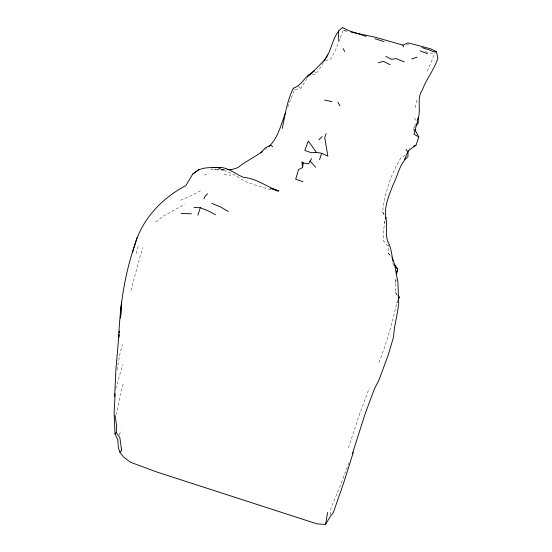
<?xml version="1.0" encoding="UTF-8"?>
<svg xmlns="http://www.w3.org/2000/svg" width="552" height="552" viewBox="0 0 552 552"><rect width="100%" height="100%" fill="white"/><g stroke="black" fill="none" stroke-linecap="round" stroke-linejoin="round"><path stroke-width="0.41" stroke-dasharray="2.76 2.07" d="M397.399 295.32L395.135 292.201L396.046 276.876M395.729 282.686L396.074 278.698M384.979 220.903L383.461 231.012L383.323 240.748L388.077 246.171L388.366 253.423L392.231 257.832M384.178 214.59L382.557 212.002C384.854 193.034 390.857 174.225 400.911 157.934L405.409 154.94M330.089 514.947L331.069 507.805L341.302 483.034L347.656 466.102M415.366 107.654L416.974 98.318M116.983 369.978L120.115 353.08L122.406 344.634M436.397 51.515L433.651 54.006L432.802 58.353L426.482 72.933M378.907 362.56C386.931 342.495 392.513 321.554 397.392 300.529M136.22 253.603L138.538 244.867M130.886 290.628L140.194 256.19L143.002 247.572M384.489 223.146L384.923 221.531M115.72 388.774L122.716 364.665M123.179 384.006C119.301 393.887 119.322 404.74 115.879 414.656M348.415 447.776L359.883 413.31L369.336 387.821M119.315 435.155L120.833 430.526M287.744 106.971L294.54 89.652L300.695 88.458L306.836 78.632M347.946 465.336L349.126 462.293M396.847 302.91L397.474 301.489M413.924 131.093L413.834 127.919L415.946 123.275M323.258 62.459L321.126 66.571L315.785 74.106L311.804 74.623M388.077 246.171L389.395 244.633M413.834 127.919L415.47 126.201M264.808 149.723L266.782 148.205M155.719 221.89L164.061 215.625L184.734 204.412M200.521 190.744L189.771 196.346L178.862 201.018M406.369 151.269L405.92 149.723L409.805 147.977M204.426 175.115L209.111 173.238M325.556 60.672L330.303 59.437L335.216 50.894L343.027 30.622L342.433 27.6M406.093 44.953L410.164 44.753M221.2 170.078L226.168 170.037M224.636 169.492L220.634 169.409M216.467 169.167L210.995 169.084L216.695 169.367M346.311 30.788L343.027 30.622L349.292 31.616M224.002 174.756L230.729 175.136M220.779 169.567L224.14 169.781L221.083 169.485M425.406 51.626L433.651 54.006M270.721 189.778L253.195 184.444L244.225 180.994L235.939 175.688L228.3 172.072L220.745 169.623M405.92 149.723L407.369 150.565M298.177 85.926L300.695 88.458M388.366 253.423L391.223 256.618M395.135 292.201L397.247 294.706M293.305 88.175L294.54 89.652M414.566 118.238L416.829 121.433M382.557 212.002L384.289 214.749M314.412 70.539L315.785 74.106M392.934 262.835L393.217 265.298L393.052 262.738"/><path stroke-width="0.83" d="M414.662 129.423L418.809 136.965L416.015 145.176L408.094 150.993L407.949 156.685C399.586 163.537 397.882 175.564 393.065 184.879C389.174 195.167 384.164 205.91 385.8 217.177C387.87 226.272 384.054 236.249 389.395 244.633C391.037 249.469 392.003 254.472 392.555 259.537M353.273 452.474L343.73 482.724L333.373 512.442L329.765 517.334L325.556 524.4L317.207 523.938L156.644 471.946L130.327 462.176L123.593 457.001L119.881 452.178L121.654 450.515L119.867 437.757L116.279 432.561L116.617 425.544L115.078 415.511M114.623 396.75L115.968 368.626L118.997 334.374M118.949 335.119L118.708 337.438C119.984 305.739 124.628 274.075 135.109 244.032C142.478 218.633 162.723 197.657 185.81 185.631L192.745 174.046L198.989 169.547L205.234 167.987L213.031 167.373L221.78 167.525C229.846 168.781 236.132 174.349 243.515 177.364C256.321 178.324 266.457 186.548 278.063 190.957L270.825 188.356M115.113 393.776L114.119 412.71L114.995 433.906L117.79 439.778L118.363 447.658L119.881 452.178M302.551 167.566L303.214 162.95L301.909 161.715L302.551 167.566L298.556 169.609L295.658 179.214L302.951 181.656M325.556 524.4L327.619 512.497M282.272 128.478C285.032 114.816 287.123 100.83 293.305 88.175C300.143 86.202 303.4 79.343 308.623 75.044C314.557 71.146 318.918 65.536 323.962 60.644C332.497 50.929 331.786 35.39 342.433 27.6L349.595 30.953L366.197 36.363M396.426 274.71L397.716 269.031L394.652 264.649L392.368 257.894L392.948 261.027M385.586 219.109L385.8 217.177M137.013 237.705L132.445 252.561M319.553 159.7L321.637 153.263L327.86 156.161L324.735 137.42L326.211 133.536M197.878 215.211L200.335 207.718L208.415 211.016L215.48 214.749M352.39 453.765L365.134 413.807L374.677 388.284L379.045 379.886L388.139 355.274L393.507 337.148L394.452 327.922L397.744 310.659L398.703 302.965L397.868 281.824L396.226 273.557L397.716 269.031L395.791 267.43M285.688 112.36C281.044 124.131 278.36 137.814 268.762 146.694M404.616 159.349L408.094 150.993M398.413 299.35L399.358 297.217L398.302 295.962M203.902 198.899L205.13 196.146L207.621 193.821M417.705 119.404C421.756 109.903 416.146 99.015 422.259 90.1C426.434 78.998 434.12 69.718 437.881 58.346L436.397 51.515L430.305 48.728L408.025 42.828L402.836 45.112L375.898 37.391L350.948 32.037M307.554 77.197L308.623 75.044M311.632 158.548L308.485 163.813L303.214 162.95M323.969 61.086L327.633 54.827M231.136 169.754L237.712 167.691L243.418 163.482L260.848 152.759L265.036 148.033L270.735 145.176L272.681 146.866M114.995 433.906L116.279 432.561M416.553 125.062L418.188 123.344L418.409 117.859L414.021 134.274L418.809 136.965M318.849 139.822L322.113 136.572M309.444 75.403L314.412 70.539M260.848 152.759L262.165 151.745M198.989 169.547L192.745 174.046M217.364 169.975L220.828 167.787L213.031 167.373M413.683 146.225L416.015 145.176M411.682 59.009L417.146 57.166M378.237 62.804L383.385 61.355L390.105 64.708M436.397 51.515L433.527 51.84L429.077 49.804L421.866 47.562M316.351 152.352L311.224 152.711L304.78 150.413L308.368 141.022L316.351 152.352L321.637 153.263M181.056 213.534L191.427 213.769M226.989 169.519L230.922 169.567M193.952 207.483L200.335 207.718M276.455 190.55L278.912 190.888L270.832 188.322M324.541 100.036L332.035 101.651M375.194 38.799L384.088 41.676M420.12 50.853L427.607 53.765M404.305 61.879L396.205 58.581L391.52 59.34L385.876 56.387M211.747 203.336L220.331 206.876L228.314 211.485M398.309 296.562L399.358 297.217M309.982 160.991L315.62 167.228M337.845 102.368L339.997 105.736M343.123 48.541L344.696 51.453M402.836 45.112L403.512 46.823M394.652 264.649L396.226 273.557M338.355 30.788L338.811 40.896M120.985 308.878L120.571 318.055L121.557 302.096L120.985 308.878M119.349 331.248L119.191 332.794L119.349 331.248"/></g></svg>
